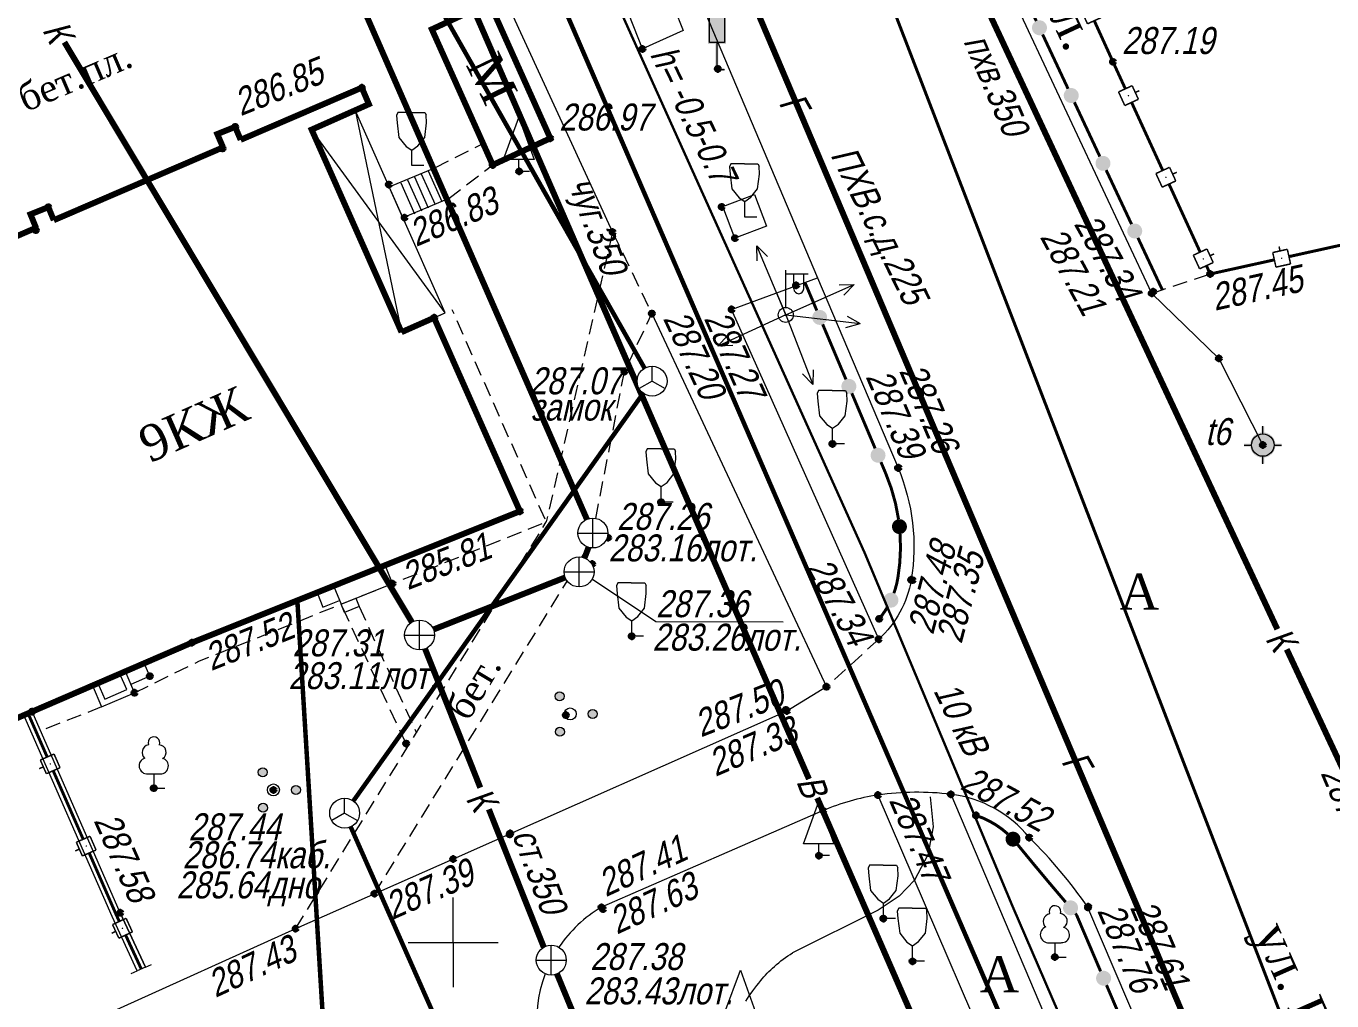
# Model space of a CAD drawing. Header units: metres. Extents: x 5191936 to 10384803, y 4968698 to 9938221.
# Drawn here: x 5192285.74 to 5192329.36, y 4969098.05 to 4969130.61 of the extents above; entities that cross this region are included whole.
import ezdxf

# ---------------------------------------------------------------- set-up
doc = ezdxf.new("R2010")
doc.units = ezdxf.units.M
doc.set_wipeout_variables(frame=1)
for name, pattern in [('COMMUN', [6, 5, -1]), ('DASHED', [0.75, 0.5, -0.25]), ('DASHEDX2', [1.5, 1, -0.5])]:
    doc.linetypes.add(name, pattern=pattern)
doc.layers.get('0').update_dxf_attribs({"lineweight": 18})
for name, color, linetype, lineweight in [('51361800', 7, 'Continuous', 18), ('51361960', 7, 'Continuous', 18), ('51472300', 7, 'Continuous', 18), ('71133100', 7, 'Continuous', 18), ('71133200', 7, 'Continuous', 18), ('71133800', 7, 'Continuous', 18), ('71211000', 7, 'Continuous', 18), ('82211000', 7, 'Continuous', 18), ('82212000', 7, 'Continuous', 18), ('Commun', 7, 'Continuous', 18), ('ELE_SKLAD', 7, 'Continuous', 18), ('GEO_POINTS', 7, 'Continuous', 18), ('Grid', 7, 'Continuous', 18), ('Otm', 7, 'Continuous', 18), ('R_Поверхность9_CNT-MIN', 7, 'Continuous', 18), ('Sit', 7, 'Continuous', 18), ('Text', 7, 'Continuous', 18), ('Text_com', 7, 'Continuous', 18), ('Us_znak', 7, 'Continuous', 18), ('Us_znak_fon', 7, 'Continuous', 18), ('Рамка и сетка', 7, 'Continuous', 18)]:
    doc.layers.add(name, color=color, linetype=linetype, lineweight=lineweight)
doc.styles.add('eskd', font='ESKD1.shx', dxfattribs={"width": 1.2, "oblique": 15})
doc.styles.get("Standard").update_dxf_attribs({"font": 'arial.ttf', "width": 0.8, "oblique": 13, "height": 0.9})
doc.styles.add('style1', font='times.ttf', dxfattribs={"height": 1})
doc.linetypes.add('KABELww_500', pattern='A,0.0001,-0.4,[131,ltypeshp.shx,S=0.4,R=90,X=0.4,Y=-0.4],0.2,[131,ltypeshp.shx,S=0.2,R=90,X=0.4,Y=-0.2],3.6,[131,ltypeshp.shx,S=0.2,R=-90,X=-0.4,Y=0.2],0.2,[131,ltypeshp.shx,S=0.4,R=-90,X=-0.4,Y=0.4],-0.8,4,-0.4', length=9.6001)
doc.linetypes.add('ПОДЗ_ЛИНИИ_СВЯЗИ', pattern='A,4.8,-0.2,[133,ltypeshp.shx,S=0.2,R=0,X=-0.2,Y=0],-0.2,4.8,-2', length=12)

# ---------------------------------------------------------------- blocks, each defined once
blk = doc.blocks.new('71133100')
for p, q in [((-0.39, 0.96), (0.43, 0.96)), ((0, 0.96), (0, 0)), ((0, 0), (0.75, 0))]:
    blk.add_line(p, q)
for centre, radius, start, end in [((-0.26, 2.38), 0.52, 101.09, 227.21), ((0.01, 3.04), 0.39, 339.52, 198.62), ((0.33, 2.4), 0.5, 301.87, 85.62), ((-0.439, 1.495), 0.538, 107.10582, 275.23057), ((0.46, 1.48), 0.52, 267.04, 76.7)]:
    blk.add_arc(centre, radius, start, end)
at = {"style": 'eskd', "oblique": 14.99998}
blk.add_attdef('Z', (1.702, -0.173), '', height=2, dxfattribs=at)
blk = doc.blocks.new('71133200')
for p, q in [((-0.924145, 3.560442), (-1.024145, 3.360442)), ((-0.024145, 3.560442), (-0.924145, 3.560442)), ((-0.024145, 3.560442), (0.875855, 3.560442)), ((0.875855, 3.560442), (0.958164, 3.395824)), ((-1.024145, 3.360442), (-0.977382, 2.864397)), ((-0.977382, 2.864397), (-0.861899, 1.88241)), ((0.861899, 1.88241), (0.975974, 2.864397)), ((0.975974, 2.864397), (0.958164, 3.395824)), ((-0.861899, 1.88241), (-0.374616, 1.28565)), ((0.401375, 1.321765), (0.861899, 1.88241)), ((-0.374616, 1.28565), (0, 1.039723)), ((0, 1.039723), (0.401375, 1.321765)), ((0, 0), (0, 1.039723)), ((0.8, 0), (0, 0))]:
    blk.add_line(p, q)
at = {"style": 'eskd', "oblique": 14.99997778}
blk.add_attdef('Z', (1.873004, -0.239356), '', height=2, dxfattribs=at)
blk = doc.blocks.new('71133800')
blk.add_lwpolyline([(0.71, 0), (0, 0), (0, 0.8), (-1.03, 0.8), (0, 3.61), (1.01, 0.8), (-0.03, 0.8)])
at = {"style": 'eskd', "oblique": 15}
blk.add_attdef('Z', (1.573, -0.805), '', height=2, dxfattribs=at)
blk = doc.blocks.new('51472300')
for p, q in [((0, 0.5), (0, 3)), ((0, 2.75), (1.5, 2.75)), ((0.538, 1.74), (0.538, 2.75)), ((1.2, 1.74), (1.2, 2.75))]:
    blk.add_line(p, q)
at = {"color": 7}
for radius in [0.5, 0.05]:
    blk.add_circle((0, 0), radius, dxfattribs=at)
blk.add_arc((0.869, 1.752), 0.331, 182.15673, 357.84327)
at = {"oblique": 15}
blk.add_attdef('Z', (1.021, -1.366), '', height=2, dxfattribs=at)
blk = doc.blocks.new('NAPR')
at = {"layer": 'Us_znak', "color": 0, "linetype": 'Continuous', "lineweight": -2}
for p in [(-0.191, 2.038), (0.189, 2.037)]:
    blk.add_line(p, (0, 2.5), dxfattribs=at)
blk.add_lwpolyline([(0, 0), (0, 2.5)], dxfattribs=at)
blk = doc.blocks.new('ZNAK')
at = {"layer": 'Us_znak_fon', "true_color": 0xffffff}
blk.add_hatch(color=7, dxfattribs=at).paths.add_polyline_path([(0.3, 1.8), (-0.3, 1.8), (-0.3, 0.85), (-0.05, 0.85), (-0.05, -0.05), (0.25, -0.05), (0.25, 0.05), (0.05, 0.05), (0.05, 0.85), (0.3, 0.85)])
at = {"layer": 'Us_znak', "color": 0, "linetype": 'Continuous', "lineweight": -2, "ltscale": 10}
blk.add_lwpolyline([(-0.25, 1.75), (0.25, 1.75), (0.25, 0.9), (-0.25, 0.9)], close=True, dxfattribs=at)
at = {"layer": 'Us_znak', "linetype": 'DASHEDX2', "ltscale": 10}
blk.add_lwpolyline([(0, 0.9), (0, 0), (0.25, 0)], dxfattribs=at)
blk = doc.blocks.new('71211000')
at = {"linetype": 'Continuous'}
h = blk.add_hatch(color=256, dxfattribs=at)
h.paths.add_polyline_path([(-0.39, -1.19, 1), (-0.99, -1.19, 1)])
h.paths.add_polyline_path([(-0.41, 1.18, 1), (-1.01, 1.18, 1)])
h.paths.add_polyline_path([(1.2, 0, 1), (1.8, 0, 1)])
for centre, radius in [((-0.71, 1.18), 0.3), ((0, 0), 0.4), ((1.5, 0), 0.3), ((-0.69, -1.19), 0.3)]:
    blk.add_circle(centre, radius)
blk = doc.blocks.new('*U53')
at = {"layer": '82212000', "linetype": 'Continuous', "ltscale": 0.5}
for points in [[(5192286.55, 4969105.942, 1), (5192286.53, 4969105.988, 1)], [(5192287.753, 4969103.194, 1), (5192287.733, 4969103.239, 1)], [(5192288.965, 4969100.45, 1), (5192288.944, 4969100.495, 1)]]:
    blk.add_hatch(color=256, dxfattribs=at).paths.add_polyline_path(points, flags=0)
at = {"layer": '82212000', "ltscale": 0.5, "const_width": 0.1}
blk.add_lwpolyline([(5192286.439, 4969106.194), (5192285.801, 4969107.652)], dxfattribs=at)
at = {"layer": '82212000', "linetype": 'Continuous', "ltscale": 0.5}
for points, const_width in [([(5192286.21, 4969106.094), (5192286.668, 4969106.294)], 0.05), ([(5192286.411, 4969105.636), (5192286.21, 4969106.094)], 0.05), ([(5192286.668, 4969106.294), (5192286.869, 4969105.836)], 0.05), ([(5192286.311, 4969105.865), (5192286.173, 4969105.804)], 0.05), ([(5192286.869, 4969105.836), (5192286.411, 4969105.636)], 0.05), ([(5192287.642, 4969103.446), (5192286.64, 4969105.736)], 0.1), ([(5192287.413, 4969103.345), (5192287.871, 4969103.546)], 0.05), ([(5192287.871, 4969103.546), (5192288.072, 4969103.088)], 0.05), ([(5192287.514, 4969103.116), (5192287.376, 4969103.056)], 0.05), ([(5192287.614, 4969102.887), (5192287.413, 4969103.345)], 0.05), ([(5192288.072, 4969103.088), (5192287.614, 4969102.887)], 0.05), ([(5192288.623, 4969100.595), (5192289.077, 4969100.804)], 0.05), ([(5192289.077, 4969100.804), (5192289.286, 4969100.35)], 0.05), ([(5192288.728, 4969100.368), (5192288.592, 4969100.305)], 0.05), ([(5192288.833, 4969100.141), (5192288.623, 4969100.595)], 0.05), ([(5192289.286, 4969100.35), (5192288.833, 4969100.141)], 0.05)]:
    blk.add_lwpolyline(points, dxfattribs=dict(at, const_width=const_width))
blk.add_lwpolyline([(5192288.85, 4969100.699, 0.1, 0.1, 0), (5192288.744, 4969100.928, 0.1, 0.1, 0), (5192287.843, 4969102.988, 0, 0, 0)], format="xyseb", dxfattribs=at)
at = {"layer": '82212000', "linetype": 'Continuous', "ltscale": 0.5, "flags": 128}
blk.add_lwpolyline([(5192289.583, 4969099.111, 0.1, 0.1, 0), (5192289.059, 4969100.245, 0, 0, 0)], format="xyseb", dxfattribs=at)
blk = doc.blocks.new('*U58')
at = {"layer": '82211000', "linetype": 'Continuous', "ltscale": 0.5}
for points in [[(5192318.876, 4969103.266, 1), (5192318.535, 4969103.632, 1)], [(5192320.791, 4969100.965, 1), (5192320.465, 4969101.344, 1)], [(5192321.829, 4969098.573, 1), (5192321.632, 4969099.033, 1)], [(5192322.81, 4969096.273, 1), (5192322.614, 4969096.733, 1)], [(5192323.791, 4969093.974, 1), (5192323.595, 4969094.434, 1)], [(5192324.772, 4969091.675, 1), (5192324.576, 4969092.135, 1)], [(5192325.753, 4969089.375, 1), (5192325.557, 4969089.835, 1)], [(5192326.735, 4969087.076, 1), (5192326.538, 4969087.536, 1)], [(5192327.717, 4969084.777, 1), (5192327.52, 4969085.236, 1)], [(5192328.702, 4969082.479, 1), (5192328.505, 4969082.939, 1)], [(5192329.687, 4969080.182, 1), (5192329.49, 4969080.641, 1)], [(5192330.673, 4969077.884, 1), (5192330.476, 4969078.343, 1)], [(5192331.658, 4969075.586, 1), (5192331.461, 4969076.046, 1)], [(5192332.644, 4969073.289, 1), (5192332.447, 4969073.748, 1)], [(5192333.63, 4969070.992, 1), (5192333.433, 4969071.451, 1)], [(5192334.616, 4969068.694, 1), (5192334.419, 4969069.154, 1)], [(5192335.602, 4969066.397, 1), (5192335.405, 4969066.857, 1)], [(5192336.589, 4969064.1, 1), (5192336.391, 4969064.559, 1)], [(5192337.575, 4969061.803, 1), (5192337.378, 4969062.262, 1)]]:
    blk.add_hatch(color=256, dxfattribs=at).paths.add_polyline_path(points, flags=0)
at = {"layer": '82211000', "ltscale": 0.5, "const_width": 0.1}
blk.add_lwpolyline([(5192318.528, 4969103.624, 0.104596), (5192317.469, 4969104.242, 0.104596)], format="xyb", dxfattribs=at)
at = {"layer": '82211000', "linetype": 'Continuous', "ltscale": 0.5}
for points in [[(5192320.465, 4969101.344, 0.1, 0.1, -0.006177), (5192318.898, 4969103.219, 0.1, 0.1, 0.004219), (5192318.868, 4969103.259, 0, 0, 0)], [(5192321.632, 4969099.033, 0.1, 0.1, 0), (5192320.824, 4969100.927, 0.1, 0.1, -0.000126), (5192320.791, 4969100.965, 0, 0, 0)], [(5192327.52, 4969085.236, 0.1, 0.1, 0), (5192327.476, 4969085.338, 0.1, 0.1, 0), (5192326.735, 4969087.076, 0, 0, 0)], [(5192332.447, 4969073.748, 0.1, 0.1, 0), (5192331.9, 4969075.021, 0.1, 0.1, 0), (5192331.658, 4969075.586, 0, 0, 0)]]:
    blk.add_lwpolyline(points, format="xyseb", dxfattribs=at)
at = {"layer": '82211000', "linetype": 'Continuous', "ltscale": 0.5, "const_width": 0.1}
for points in [[(5192322.614, 4969096.733), (5192321.829, 4969098.573)], [(5192323.595, 4969094.434), (5192322.81, 4969096.273)], [(5192324.576, 4969092.135), (5192323.791, 4969093.974)], [(5192325.557, 4969089.835), (5192324.772, 4969091.675)], [(5192326.538, 4969087.536), (5192325.753, 4969089.375)], [(5192328.505, 4969082.939), (5192327.717, 4969084.777)], [(5192329.49, 4969080.641), (5192328.702, 4969082.479)], [(5192330.476, 4969078.343), (5192329.687, 4969080.182)], [(5192331.461, 4969076.046), (5192330.673, 4969077.884)], [(5192333.433, 4969071.451), (5192332.644, 4969073.289)], [(5192334.419, 4969069.154), (5192333.63, 4969070.992)], [(5192335.405, 4969066.857), (5192334.616, 4969068.694)], [(5192336.391, 4969064.559), (5192335.602, 4969066.397)], [(5192337.378, 4969062.262), (5192336.589, 4969064.1)]]:
    blk.add_lwpolyline(points, dxfattribs=at)
at = {"layer": '82211000', "linetype": 'Continuous', "ltscale": 0.5, "flags": 128}
blk.add_lwpolyline([(5192337.969, 4969060.884, 0.1, 0.1, 0), (5192337.575, 4969061.803, 0, 0, 0)], format="xyseb", dxfattribs=at)
blk = doc.blocks.new('*U59')
at = {"layer": '82211000', "linetype": 'Continuous', "ltscale": 0.5}
for points in [[(5192312.151, 4969121.11, 1), (5192312.346, 4969120.65, 1)], [(5192313.125, 4969118.808, 1), (5192313.32, 4969118.347, 1)], [(5192314.099, 4969116.505, 1), (5192314.294, 4969116.045, 1)], [(5192314.885, 4969114.14, 1), (5192314.938, 4969113.643, 1)], [(5192314.735, 4969111.661, 1), (5192314.524, 4969111.208, 1)]]:
    blk.add_hatch(color=256, dxfattribs=at).paths.add_polyline_path(points, flags=0)
at = {"layer": '82211000', "linetype": 'Continuous', "ltscale": 0.5, "flags": 128}
blk.add_lwpolyline([(5192311.762, 4969122.031, 0.1, 0.1, 0), (5192312.151, 4969121.11, 0, 0, 0)], format="xyseb", dxfattribs=at)
at = {"layer": '82211000', "linetype": 'Continuous', "ltscale": 0.5, "const_width": 0.1}
for points in [[(5192312.346, 4969120.65), (5192313.125, 4969118.808)], [(5192313.32, 4969118.347), (5192314.099, 4969116.505)]]:
    blk.add_lwpolyline(points, dxfattribs=at)
at = {"layer": '82211000', "linetype": 'Continuous', "ltscale": 0.5}
for points in [[(5192314.294, 4969116.045, 0.1, 0.1, 0), (5192314.45, 4969115.675, 0.1, 0.1, -0.063691), (5192314.88, 4969114.14, 0, 0, 0)], [(5192314.933, 4969113.643, 0.1, 0.1, -0.058102), (5192314.86, 4969112.19, 0.1, 0.1, -0.047329), (5192314.725, 4969111.666, 0, 0, 0)]]:
    blk.add_lwpolyline(points, format="xyseb", dxfattribs=at)
at = {"layer": '82211000', "ltscale": 0.5, "const_width": 0.1}
blk.add_lwpolyline([(5192314.515, 4969111.213, -0.042907), (5192314.234, 4969110.81, -0.042907)], format="xyb", dxfattribs=at)
blk = doc.blocks.new('*U69')
at = {"layer": '82212000', "linetype": 'Continuous', "ltscale": 0.5}
for points in [[(5192318.496, 4969139.419, 1), (5192318.495, 4969139.369, 1)], [(5192318.819, 4969136.503, 1), (5192318.839, 4969136.457, 1)], [(5192320.062, 4969133.773, 1), (5192320.083, 4969133.727, 1)], [(5192321.306, 4969131.042, 1), (5192321.327, 4969130.997, 1)], [(5192322.552, 4969128.313, 1), (5192322.573, 4969128.268, 1)], [(5192342.303, 4969126.086, 1), (5192342.352, 4969126.097, 1)], [(5192323.801, 4969125.586, 1), (5192323.822, 4969125.541, 1)], [(5192339.373, 4969125.439, 1), (5192339.422, 4969125.45, 1)], [(5192336.444, 4969124.792, 1), (5192336.493, 4969124.803, 1)], [(5192333.514, 4969124.146, 1), (5192333.563, 4969124.157, 1)], [(5192330.585, 4969123.499, 1), (5192330.634, 4969123.51, 1)], [(5192325.051, 4969122.859, 1), (5192325.072, 4969122.813, 1)], [(5192327.655, 4969122.852, 1), (5192327.704, 4969122.863, 1)]]:
    blk.add_hatch(color=256, dxfattribs=at).paths.add_polyline_path(points, flags=0)
at = {"layer": '82212000', "linetype": 'Continuous', "ltscale": 0.5, "flags": 128}
blk.add_lwpolyline([(5192318.54, 4969140.893, 0.1, 0.1, 0), (5192318.503, 4969139.643, 0, 0, 0)], format="xyseb", dxfattribs=at)
at = {"layer": '82212000', "linetype": 'Continuous', "ltscale": 0.5}
for points, const_width in [([(5192318.238, 4969139.151), (5192318.253, 4969139.651)], 0.05), ([(5192318.253, 4969139.651), (5192318.753, 4969139.636)], 0.05), ([(5192318.753, 4969139.636), (5192318.738, 4969139.136)], 0.05), ([(5192318.746, 4969139.386), (5192318.896, 4969139.382)], 0.05), ([(5192318.738, 4969139.136), (5192318.238, 4969139.151)], 0.05), ([(5192318.498, 4969136.604), (5192318.953, 4969136.811)], 0.05), ([(5192318.705, 4969136.149), (5192318.498, 4969136.604)], 0.05), ([(5192318.953, 4969136.811), (5192319.16, 4969136.356)], 0.05), ([(5192319.056, 4969136.583), (5192319.193, 4969136.646)], 0.05), ([(5192319.16, 4969136.356), (5192318.705, 4969136.149)], 0.05), ([(5192318.933, 4969136.252), (5192319.969, 4969133.977)], 0.1), ([(5192319.741, 4969133.874), (5192320.196, 4969134.081)], 0.05), ([(5192320.196, 4969134.081), (5192320.404, 4969133.626)], 0.05), ([(5192319.949, 4969133.419), (5192319.741, 4969133.874)], 0.05), ([(5192320.404, 4969133.626), (5192319.949, 4969133.419)], 0.05), ([(5192320.176, 4969133.522), (5192321.213, 4969131.247)], 0.1), ([(5192320.3, 4969133.853), (5192320.437, 4969133.916)], 0.05), ([(5192320.985, 4969131.144), (5192321.44, 4969131.351)], 0.05), ([(5192321.44, 4969131.351), (5192321.647, 4969130.896)], 0.05), ([(5192321.192, 4969130.689), (5192320.985, 4969131.144)], 0.05), ([(5192321.544, 4969131.123), (5192321.68, 4969131.186)], 0.05), ([(5192321.647, 4969130.896), (5192321.192, 4969130.689)], 0.05), ([(5192322.231, 4969128.414), (5192322.686, 4969128.622)], 0.05), ([(5192322.439, 4969127.959), (5192322.231, 4969128.414)], 0.05), ([(5192322.686, 4969128.622), (5192322.894, 4969128.168)], 0.05), ([(5192322.79, 4969128.395), (5192322.926, 4969128.457)], 0.05), ([(5192322.894, 4969128.168), (5192322.439, 4969127.959)], 0.05), ([(5192322.667, 4969128.063), (5192323.708, 4969125.791)], 0.1), ([(5192342.029, 4969126.281), (5192342.517, 4969126.389)], 0.05), ([(5192342.137, 4969125.793), (5192342.029, 4969126.281)], 0.05), ([(5192342.273, 4969126.335), (5192342.241, 4969126.482)], 0.05), ([(5192342.517, 4969126.389), (5192342.625, 4969125.901)], 0.05), ([(5192323.48, 4969125.687), (5192323.935, 4969125.895)], 0.05), ([(5192323.689, 4969125.232), (5192323.48, 4969125.687)], 0.05), ([(5192323.935, 4969125.895), (5192324.143, 4969125.44)], 0.05), ([(5192324.039, 4969125.667), (5192324.176, 4969125.73)], 0.05), ([(5192339.1, 4969125.635), (5192339.588, 4969125.742)], 0.05), ([(5192339.344, 4969125.689), (5192339.311, 4969125.835)], 0.05), ([(5192339.588, 4969125.742), (5192339.696, 4969125.254)], 0.05), ([(5192339.642, 4969125.498), (5192342.083, 4969126.037)], 0.1), ([(5192342.625, 4969125.901), (5192342.137, 4969125.793)], 0.05), ([(5192324.143, 4969125.44), (5192323.689, 4969125.232)], 0.05), ([(5192323.916, 4969125.336), (5192324.957, 4969123.063)], 0.1), ([(5192336.712, 4969124.852), (5192339.154, 4969125.391)], 0.1), ([(5192339.207, 4969125.146), (5192339.1, 4969125.635)], 0.05), ([(5192339.696, 4969125.254), (5192339.207, 4969125.146)], 0.05), ([(5192336.17, 4969124.988), (5192336.658, 4969125.096)], 0.05), ([(5192336.278, 4969124.5), (5192336.17, 4969124.988)], 0.05), ([(5192336.414, 4969125.042), (5192336.382, 4969125.188)], 0.05), ([(5192336.658, 4969125.096), (5192336.766, 4969124.608)], 0.05), ([(5192333.241, 4969124.341), (5192333.729, 4969124.449)], 0.05), ([(5192333.485, 4969124.395), (5192333.453, 4969124.542)], 0.05), ([(5192333.729, 4969124.449), (5192333.837, 4969123.961)], 0.05), ([(5192333.783, 4969124.205), (5192336.224, 4969124.744)], 0.1), ([(5192336.766, 4969124.608), (5192336.278, 4969124.5)], 0.05), ([(5192330.853, 4969123.558), (5192333.295, 4969124.097)], 0.1), ([(5192333.349, 4969123.853), (5192333.241, 4969124.341)], 0.05), ([(5192333.837, 4969123.961), (5192333.349, 4969123.853)], 0.05), ([(5192330.311, 4969123.695), (5192330.799, 4969123.802)], 0.05), ([(5192330.419, 4969123.206), (5192330.311, 4969123.695)], 0.05), ([(5192330.555, 4969123.749), (5192330.523, 4969123.895)], 0.05), ([(5192330.799, 4969123.802), (5192330.907, 4969123.314)], 0.05), ([(5192324.73, 4969122.959), (5192325.185, 4969123.167)], 0.05), ([(5192325.185, 4969123.167), (5192325.393, 4969122.713)], 0.05), ([(5192327.382, 4969123.048), (5192327.87, 4969123.156)], 0.05), ([(5192327.49, 4969122.56), (5192327.382, 4969123.048)], 0.05), ([(5192327.626, 4969123.102), (5192327.594, 4969123.248)], 0.05), ([(5192327.87, 4969123.156), (5192327.978, 4969122.668)], 0.05), ([(5192327.924, 4969122.912), (5192330.365, 4969123.451)], 0.1), ([(5192330.907, 4969123.314), (5192330.419, 4969123.206)], 0.05), ([(5192324.938, 4969122.505), (5192324.73, 4969122.959)], 0.05), ([(5192325.393, 4969122.713), (5192324.938, 4969122.505)], 0.05), ([(5192325.289, 4969122.94), (5192325.425, 4969123.003)], 0.05), ([(5192327.978, 4969122.668), (5192327.49, 4969122.56)], 0.05)]:
    blk.add_lwpolyline(points, dxfattribs=dict(at, const_width=const_width))
for points in [[(5192318.488, 4969139.144, 0.1, 0.1, 0), (5192318.435, 4969137.344, 0.1, 0.1, 0), (5192318.725, 4969136.707, 0, 0, 0)], [(5192321.42, 4969130.792, 0.1, 0.1, 0), (5192322.045, 4969129.42, 0.1, 0.1, 0), (5192322.458, 4969128.518, 0, 0, 0)], [(5192325.166, 4969122.609, 0.1, 0.1, 0), (5192325.293, 4969122.331, 0.1, 0.1, 0), (5192327.436, 4969122.804, 0, 0, 0)]]:
    blk.add_lwpolyline(points, format="xyseb", dxfattribs=at)
at = {"layer": '82212000', "ltscale": 0.5, "const_width": 0.1}
blk.add_lwpolyline([(5192342.571, 4969126.145), (5192342.744, 4969126.183)], dxfattribs=at)
blk = doc.blocks.new('*U72')
at = {"layer": '82211000', "linetype": 'Continuous', "ltscale": 0.5}
for points in [[(5192316.301, 4969137.575, 1), (5192316.513, 4969137.122, 1)], [(5192317.362, 4969135.311, 1), (5192317.574, 4969134.858, 1)], [(5192318.423, 4969133.047, 1), (5192318.635, 4969132.595, 1)], [(5192319.483, 4969130.784, 1), (5192319.696, 4969130.331, 1)], [(5192320.544, 4969128.52, 1), (5192320.757, 4969128.067, 1)], [(5192321.605, 4969126.256, 1), (5192321.817, 4969125.803, 1)], [(5192322.666, 4969123.992, 1), (5192322.878, 4969123.54, 1)]]:
    blk.add_hatch(color=256, dxfattribs=at).paths.add_polyline_path(points, flags=0)
at = {"layer": '82211000', "linetype": 'Continuous', "ltscale": 0.5, "flags": 128}
blk.add_lwpolyline([(5192315.876, 4969138.48, 0.1, 0.1, 0), (5192316.301, 4969137.575, 0, 0, 0)], format="xyseb", dxfattribs=at)
at = {"layer": '82211000', "linetype": 'Continuous', "ltscale": 0.5, "const_width": 0.1}
for points in [[(5192316.513, 4969137.122), (5192317.362, 4969135.311)], [(5192317.574, 4969134.858), (5192318.423, 4969133.047)], [(5192318.635, 4969132.595), (5192319.483, 4969130.784)], [(5192319.696, 4969130.331), (5192320.544, 4969128.52)], [(5192320.757, 4969128.067), (5192321.605, 4969126.256)], [(5192321.817, 4969125.803), (5192322.666, 4969123.992)]]:
    blk.add_lwpolyline(points, dxfattribs=at)
at = {"layer": '82211000', "ltscale": 0.5, "const_width": 0.1}
blk.add_lwpolyline([(5192322.878, 4969123.54), (5192323.693, 4969121.801)], dxfattribs=at)
blk = doc.blocks.new('51361800a')
at = {"style": 'eskd', "oblique": 15}
for tag, p in [('Z', (1.722, 1.4)), ('Z1', (1.722, -1)), ('Z2', (1.722, -3.4))]:
    blk.add_attdef(tag, p, '', height=2, dxfattribs=at)
at = {"color": 7}
blk.add_wipeout([(-0.098, 1), (-0.292, 0.962), (-0.474, 0.886), (-0.637, 0.777), (-0.777, 0.637), (-0.886, 0.474), (-0.962, 0.292), (-1, 0.098), (-1, -0.098), (-0.962, -0.292), (-0.886, -0.474), (-0.777, -0.637), (-0.637, -0.777), (-0.474, -0.886), (-0.292, -0.962), (-0.098, -1), (0.098, -1), (0.292, -0.962), (0.474, -0.886), (0.637, -0.777), (0.777, -0.637), (0.886, -0.474), (0.962, -0.292), (1, -0.098), (1, 0.098), (0.962, 0.292), (0.886, 0.474), (0.777, 0.637), (0.637, 0.777), (0.474, 0.886), (0.292, 0.962), (0.098, 1)], dxfattribs=at)
for p, q in [((0, -1), (0, 1)), ((-1, 0), (1, 0))]:
    blk.add_line(p, q)
blk.add_circle((0, 0), 1)
blk = doc.blocks.new('51361960a')
at = {"style": 'eskd', "oblique": 15}
for tag, p in [('Z', (1.722, 1.4)), ('Z1', (1.722, -1)), ('Z2', (1.722, -3.4))]:
    blk.add_attdef(tag, p, '', height=2, dxfattribs=at)
at = {"color": 7}
blk.add_wipeout([(-0.098, 1), (-0.292, 0.962), (-0.474, 0.886), (-0.637, 0.777), (-0.777, 0.637), (-0.886, 0.474), (-0.962, 0.292), (-1, 0.098), (-1, -0.098), (-0.962, -0.292), (-0.886, -0.474), (-0.777, -0.637), (-0.637, -0.777), (-0.474, -0.886), (-0.292, -0.962), (-0.098, -1), (0.098, -1), (0.292, -0.962), (0.474, -0.886), (0.637, -0.777), (0.777, -0.637), (0.886, -0.474), (0.962, -0.292), (1, -0.098), (1, 0.098), (0.962, 0.292), (0.886, 0.474), (0.777, 0.637), (0.637, 0.777), (0.474, 0.886), (0.292, 0.962), (0.098, 1)], dxfattribs=at)
blk.add_wipeout([(-0.098, 1), (-0.292, 0.962), (-0.474, 0.886), (-0.637, 0.777), (-0.777, 0.637), (-0.886, 0.474), (-0.962, 0.292), (-1, 0.098), (-1, -0.098), (-0.962, -0.292), (-0.886, -0.474), (-0.777, -0.637), (-0.637, -0.777), (-0.474, -0.886), (-0.292, -0.962), (-0.098, -1), (0.098, -1), (0.292, -0.962), (0.474, -0.886), (0.637, -0.777), (0.777, -0.637), (0.886, -0.474), (0.962, -0.292), (1, -0.098), (1, 0.098), (0.962, 0.292), (0.886, 0.474), (0.777, 0.637), (0.637, 0.777), (0.474, 0.886), (0.292, 0.962), (0.098, 1)], dxfattribs=at)
for q in [(0, 1), (-0.867, -0.498), (0.867, -0.498)]:
    blk.add_line((0, 0), q)
blk.add_circle((0, 0), 1)
blk = doc.blocks.new('POINT')
at = {"layer": 'Us_znak', "linetype": 'Continuous', "lineweight": -2}
h = blk.add_hatch(color=0, dxfattribs=at)
edge = h.paths.add_edge_path()
edge.add_arc((0, 0), 0.05, 0, 360)
at = {"layer": 'Us_znak_fon', "linetype": 'Continuous', "true_color": 0xffffff}
blk.add_hatch(color=7, dxfattribs=at).paths.add_polyline_path([(-0.422, 0.05, -0.346708), (-0.05, 0.422), (-0.05, 0.625), (0.05, 0.625), (0.05, 0.422, -0.346708), (0.422, 0.05), (0.625, 0.05), (0.625, -0.05), (0.422, -0.05, -0.346708), (0.05, -0.422), (0.05, -0.625), (-0.05, -0.625), (-0.05, -0.422, -0.346708), (-0.422, -0.05), (-0.625, -0.05), (-0.625, 0.05)])
at = {"layer": 'Us_znak', "color": 0, "linetype": 'Continuous', "lineweight": -2}
for p, q in [((0, 0.375), (0, 0.625)), ((-0.625, 0), (-0.375, 0)), ((0.375, 0), (0.625, 0)), ((0, -0.625), (0, -0.375))]:
    blk.add_line(p, q, dxfattribs=at)
for radius in [0.375, 0.05]:
    blk.add_circle((0, 0), radius, dxfattribs=at)
blk = doc.blocks.new('GRID')
at = {"layer": 'Grid', "color": 104}
blk.add_line((-1.5, 0), (1.5, 0), dxfattribs=at)
for points in [[(0, 0), (0, 1.5)], [(0, 0), (0, -1.5)]]:
    blk.add_lwpolyline(points, dxfattribs=at)

msp = doc.modelspace()

# ---------------------------------------------------------------- linework, layer by layer
at = {"color": 192, "linetype": 'ПОДЗ_ЛИНИИ_СВЯЗИ', "lineweight": 60, "ltscale": 0.4, "const_width": 0.15, "flags": 128}
for points, elevation in [([(5192329.562, 4969071.503), (5192292.664, 4969156.736)], 290.074), ([(5192287.721, 4969152.074), (5192306.396, 4969119.184)], 285.237), ([(5192296.667, 4969104.725), (5192306.352, 4969118.347)], 287.444), ([(5192294.798, 4969111.406), (5192296.702, 4969080.27)], 287.444), ([(5192339.352, 4969007.237), (5192296.579, 4969103.86)], 290.481)]:
    msp.add_lwpolyline(points, dxfattribs=dict(at, elevation=elevation))
at = {"layer": 'Commun', "color": 1, "linetype": 'KABELww_500', "lineweight": 30, "flags": 128}
for points in [[(5192313.741, 4969113.03), (5192273.206, 4969202.968)], [(5192313.741, 4969113.03), (5192318.688, 4969101.205), (5192326.535, 4969083.027), (5192337.274, 4969058.319), (5192355.261, 4969016.032), (5192359.208, 4969007.01), (5192365.761, 4968992.071), (5192384.47, 4968949.726), (5192398.816, 4968916.917), (5192412.72, 4968884.388), (5192424.626, 4968856.733), (5192424.626, 4968856.733)]]:
    msp.add_lwpolyline(points, dxfattribs=at)
at = {"layer": 'Commun', "color": 4, "linetype": 'COMMUN', "ltscale": 0.7, "const_width": 0.2, "elevation": 287.906, "flags": 128}
msp.add_lwpolyline([(5192293.291, 4969170.842), (5192329.917, 4969084.562)], dxfattribs=at)
at = {"layer": 'Commun', "color": 32, "linetype": 'COMMUN', "ltscale": 0.7, "const_width": 0.2, "flags": 128}
for points, elevation in [([(5192304.47, 4969114.135), (5192287.075, 4969153.889)], 285.237), ([(5192327.536, 4969110.462), (5192317.165, 4969132.636)], 288.999), ([(5192287.015, 4969130.075), (5192298.622, 4969110.7)], 286.577), ([(5192304.524, 4969113.196), (5192304.389, 4969112.842)], 285.237), ([(5192303.743, 4969112.192), (5192299.344, 4969110.454)], 285.237), ([(5192299.064, 4969109.806), (5192300.909, 4969105.169)], 285.237), ([(5192332.882, 4969099.033), (5192327.85, 4969109.792)], 288.999), ([(5192301.194, 4969104.449), (5192303.028, 4969099.842)], 285.237), ([(5192303.471, 4969098.947), (5192314.116, 4969073.176)], 287.376)]:
    msp.add_lwpolyline(points, dxfattribs=dict(at, elevation=elevation))
at = {"layer": 'Commun', "color": 106, "linetype": 'COMMUN', "ltscale": 0.7, "const_width": 0.2, "elevation": 285.381, "flags": 128}
for points in [[(5192300.243, 4969132.189), (5192311.889, 4969105.457)], [(5192312.164, 4969104.826), (5192323.853, 4969077.999)]]:
    msp.add_lwpolyline(points, dxfattribs=at)
at = {"layer": 'GEO_POINTS', "lineweight": 60}
for centre in [(5192306.325, 4969129.85, 286.961), (5192308.845, 4969129.182, 286.805), (5192322.045, 4969129.42, 287.191), (5192296.95, 4969128.556, 299.683), (5192292.719, 4969127.245, 286.851), (5192292.297, 4969126.524, 286.907), (5192303.248, 4969126.865, 286.965), (5192301.323, 4969125.975, 286.785), (5192302.208, 4969125.759, 286.802), (5192297.856, 4969125.318, 286.324), (5192286.478, 4969124.563, 286.882), (5192308.973, 4969124.572, 287.133), (5192298.38, 4969124.214, 286.831), (5192286.06, 4969123.798, 286.897), (5192305.329, 4969123.73, 287.122), (5192309.417, 4969123.529, 287.183), (5192325.293, 4969122.331, 287.45), (5192311.459, 4969121.951, 287.232), (5192323.392, 4969121.739, 287.343), (5192323.339, 4969121.684, 287.207), (5192299.364, 4969120.869, 308.062), (5192306.639, 4969121.008, 287.195), (5192309.306, 4969121.147, 287.268), (5192325.581, 4969119.512, 287.418), (5192305.725, 4969119.07, 287.064), (5192306.641, 4969118.745, 287.069), (5192312.672, 4969116.655, 287.508), (5192327.05, 4969116.617, 287.436), (5192314.864, 4969115.85, 287.392), (5192314.885, 4969115.859, 287.258), (5192302.233, 4969114.404, 308.65), (5192306.948, 4969114.709, 287.283), (5192305.179, 4969113.521, 287.256), (5192304.644, 4969112.64, 287.355), (5192315.304, 4969112.115, 287.475), (5192297.974, 4969111.987, 285.811), (5192315.349, 4969112.103, 287.35), (5192314.234, 4969110.81, 287.366), (5192291.274, 4969110.014, 287.519), (5192298.88, 4969110.27, 287.307), (5192305.966, 4969110.228, 286.27), (5192314.219, 4969110.128, 287.344), (5192289.869, 4969108.894, 287.526), (5192289.359, 4969108.34, 288.099), (5192312.471, 4969108.541, 287.359), (5192311.119, 4969107.771, 287.497), (5192285.938, 4969107.712, 287.854), (5192303.766, 4969107.595, 287.395), (5192311.152, 4969107.729, 287.331), (5192298.431, 4969106.642, 287.379), (5192289.999, 4969105.152, 287.522), (5192293.997, 4969105.093, 287.47), (5192314.194, 4969104.922, 287.471), (5192316.629, 4969104.948, 287.521), (5192296.37, 4969104.324, 287.444), (5192312.366, 4969104.403, 287.392), (5192317.469, 4969104.242, 287.528), (5192301.89, 4969103.606, 287.382), (5192301.905, 4969103.641, 287.55), (5192319.247, 4969103.503, 287.574), (5192300.005, 4969102.785, 287.388), (5192312.223, 4969102.898, 287.517), (5192297.369, 4969101.626, 287.391), (5192288.881, 4969100.989, 287.575), (5192304.957, 4969101.172, 287.405), (5192305.008, 4969101.112, 287.631), (5192314.375, 4969100.796, 287.607), (5192321.21, 4969101.169, 287.756), (5192321.216, 4969101.194, 287.611), (5192294.739, 4969100.458, 287.429), (5192320.103, 4969099.511, 287.726), (5192303.281, 4969099.409, 287.376), (5192315.35, 4969099.368, 287.722)]:
    msp.add_circle(centre, 0.06, dxfattribs=at)
at = {"layer": 'R_Поверхность9_CNT-MIN', "color": 32, "elevation": 287.5, "flags": 128}
msp.add_lwpolyline([(5192315.941, 4969104.86), (5192316.037, 4969103.856), (5192315.863, 4969102.928), (5192315.418, 4969102.074), (5192314.904, 4969101.548), (5192314.201, 4969101.075), (5192311.344, 4969099.653)], dxfattribs=at)
at = {"layer": 'R_Поверхность9_CNT-MIN', "color": 32}
msp.add_lwpolyline([(5192309.777, 4969098.041, -0.022894), (5192310.276, 4969098.722, -0.044133), (5192310.732, 4969099.197, -0.038092), (5192311.344, 4969099.653)], format="xyb", dxfattribs=at)
at = {"layer": 'Sit', "extrusion": (0.151051, -0.351926, 0.92376)}
for p, q in [((5192297.865, 4969125.238, 287.811), (5192299.395, 4969125.883, 287.807)), ((5192299.166, 4969125.781, 287.807), (5192299.626, 4969124.751, 287.339)), ((5192299.395, 4969125.883, 287.807), (5192299.854, 4969124.853, 287.339)), ((5192298.253, 4969125.374, 287.807), (5192298.713, 4969124.343, 287.339)), ((5192298.481, 4969125.476, 287.807), (5192298.941, 4969124.445, 287.339)), ((5192298.71, 4969125.577, 287.807), (5192299.17, 4969124.547, 287.339)), ((5192298.938, 4969125.679, 287.807), (5192299.398, 4969124.649, 287.339)), ((5192298.325, 4969124.207, 287.343), (5192297.865, 4969125.238, 287.811)), ((5192299.854, 4969124.853, 287.339), (5192298.325, 4969124.207, 287.343))]:
    msp.add_line(p, q, dxfattribs=at)
at = {"layer": 'Sit', "flags": 128}
for points, format, elevation in [([(5192323.339, 4969121.684), (5192315.631, 4969138.131), (5192309.907, 4969150.445), (5192303.842, 4969163.687), (5192297.324, 4969178.289), (5192288.163, 4969198.598), (5192286.97, 4969201.309, -0.178713), (5192286.611, 4969207.193, -0.0486), (5192287.784, 4969210.047, -0.50364)], "xyb", 287.207), ([(5192298.278, 4969120.387, 0.2, 0.2, 0), (5192295.274, 4969127.155, 0.2, 0.2, 0), (5192297.187, 4969128.005, 0.2, 0.2, 0), (5192296.95, 4969128.556, 0, 0, 0)], "xyseb", 287.343), ([(5192312.176, 4969122.207), (5192314.864, 4969115.85, -0.142476), (5192315.304, 4969112.115, -0.168539), (5192314.219, 4969110.128)], "xyb", 285.237), ([(5192338.577, 4969060.674), (5192332.314, 4969075.199), (5192327.89, 4969085.515), (5192321.21, 4969101.169, 0.047662), (5192319.247, 4969103.503, 0.193913), (5192316.629, 4969104.948, 0.065939), (5192314.194, 4969104.922, 0.067327), (5192312.366, 4969104.403), (5192304.957, 4969101.172)], "xyb", 287.405), ([(5192304.957, 4969101.172, 0.113517), (5192303.536, 4969099.84, 0.113517)], "xyb", 287.405), ([(5192303.077, 4969098.951, 0.259788), (5192303.698, 4969094.766)], "xyb", 287.405)]:
    msp.add_lwpolyline(points, format=format, dxfattribs=dict(at, elevation=elevation))
for points, elevation in [([(5192305.842, 4969137.184), (5192312.176, 4969122.207)], 285.237), ([(5192299.509, 4969136.36), (5192305.329, 4969123.73)], 286.395), ([(5192296.73, 4969127.802), (5192298.278, 4969120.387)], 287.343), ([(5192299.734, 4969121.033), (5192295.274, 4969127.155)], 287.343), ([(5192309.417, 4969123.529), (5192309.014, 4969124.585), (5192310.07, 4969124.988), (5192310.473, 4969123.932), (5192309.417, 4969123.529)], 287.183), ([(5192314.219, 4969110.128), (5192309.306, 4969121.147), (5192312.176, 4969122.207)], 287.366), ([(5192310.807, 4969121.701), (5192311.114, 4969120.963)], 287.366), ([(5192323.339, 4969121.684), (5192325.581, 4969119.512), (5192327.05, 4969116.617)], 287.207), ([(5192299.364, 4969120.869), (5192299.734, 4969121.033)], 287.854), ([(5192306.639, 4969121.008), (5192312.471, 4969108.541)], 287.195), ([(5192297.974, 4969111.987), (5192297.728, 4969112.6), (5192296.019, 4969111.891), (5192296.257, 4969111.299), (5192297.974, 4969111.987)], 285.811), ([(5192296.019, 4969111.891), (5192295.465, 4969111.662), (5192295.651, 4969111.197), (5192296.208, 4969111.421)], 285.811), ([(5192304.652, 4969112.139), (5192306.77, 4969110.719), (5192311.025, 4969110.706)], 285.237), ([(5192289.869, 4969108.894), (5192289.682, 4969109.327)], 287.526), ([(5192287.949, 4969108.58), (5192287.949, 4969108.58), (5192288.258, 4969107.865), (5192289.359, 4969108.34), (5192289.051, 4969109.055), (5192289.051, 4969109.055)], 288.099), ([(5192288.133, 4969108.659), (5192288.362, 4969108.128), (5192289.096, 4969108.445), (5192288.867, 4969108.976)], 288.099), ([(5192289.869, 4969108.894), (5192289.238, 4969108.621)], 287.526), ([(5192312.471, 4969108.541), (5192311.152, 4969107.729), (5192300.005, 4969102.785), (5192294.739, 4969100.458), (5192288.531, 4969097.649)], 285.237), ([(5192289.447, 4969099.048), (5192288.608, 4969100.866), (5192285.664, 4969107.592)], 287.575), ([(5192289.72, 4969099.173), (5192288.881, 4969100.989), (5192285.938, 4969107.712)], 287.575), ([(5192314.194, 4969104.922), (5192319.275, 4969093.096), (5192322.111, 4969086.51)], 287.405), ([(5192316.629, 4969104.948), (5192321.542, 4969093.376), (5192326.939, 4969080.664), (5192331.893, 4969069.051), (5192336.001, 4969059.563), (5192336.001, 4969059.563)], 287.405), ([(5192288.881, 4969100.989), (5192289.72, 4969099.173)], 287.575), ([(5192289.72, 4969099.173), (5192289.447, 4969099.048)], 287.575), ([(5192289.72, 4969099.173), (5192289.926, 4969099.264)], 287.575), ([(5192289.241, 4969098.957), (5192289.447, 4969099.048)], 287.575)]:
    msp.add_lwpolyline(points, dxfattribs=dict(at, elevation=elevation))
for points, elevation in [([(5192306.325, 4969129.85), (5192305.724, 4969131.378), (5192307.09, 4969131.997), (5192307.691, 4969130.469)], 286.961), ([(5192295.274, 4969127.155), (5192298.278, 4969120.387), (5192299.734, 4969121.033), (5192296.73, 4969127.802)], 287.343), ([(5192296.257, 4969111.299), (5192296.751, 4969111.498), (5192296.863, 4969111.218), (5192296.368, 4969111.02)], 285.811)]:
    msp.add_lwpolyline(points, close=True, dxfattribs=dict(at, elevation=elevation))
at = {"layer": 'Sit', "const_width": 0.2, "elevation": 286.826, "flags": 128}
msp.add_lwpolyline([(5192301.215, 4969131.396), (5192303.248, 4969126.865), (5192301.323, 4969125.975), (5192299.29, 4969130.506)], close=True, dxfattribs=at)
at = {"layer": 'Sit', "const_width": 0.2, "flags": 128}
for points, elevation in [([(5192292.903, 4969126.814), (5192296.95, 4969128.556)], 287.343), ([(5192292.314, 4969126.561), (5192292.314, 4969126.561), (5192292.123, 4969127.007), (5192292.719, 4969127.245), (5192292.903, 4969126.814), (5192292.903, 4969126.814)], 286.851), ([(5192286.659, 4969124.128), (5192292.314, 4969126.561)], 287.343), ([(5192286.067, 4969123.873), (5192286.067, 4969123.873), (5192285.881, 4969124.326), (5192286.478, 4969124.563), (5192286.659, 4969124.128), (5192286.659, 4969124.128)], 286.882), ([(5192280.368, 4969121.424), (5192281.053, 4969121.716), (5192286.067, 4969123.873)], 287.343), ([(5192298.278, 4969120.387), (5192299.364, 4969120.869), (5192302.233, 4969114.404), (5192291.274, 4969110.014), (5192285.288, 4969107.431)], 287.854)]:
    msp.add_lwpolyline(points, dxfattribs=dict(at, elevation=elevation))
at = {"layer": 'Sit', "linetype": 'DASHED', "flags": 128}
for points, elevation in [([(5192299.395, 4969125.883), (5192301.002, 4969126.691)], 287.807), ([(5192299.854, 4969124.853), (5192301.323, 4969125.975)], 287.339), ([(5192305.329, 4969123.73), (5192303.114, 4969114.046)], 287.122), ([(5192305.329, 4969123.73), (5192306.639, 4969121.008)], 286.395), ([(5192323.339, 4969121.684), (5192325.293, 4969122.331)], 287.207), ([(5192289.359, 4969108.34), (5192291.528, 4969109.405), (5192303.114, 4969114.046), (5192299.967, 4969121.137)], 287.854), ([(5192304.766, 4969114.167), (5192305.725, 4969119.07), (5192306.639, 4969121.008)], 285.237), ([(5192294.739, 4969100.458), (5192303.114, 4969114.046)], 285.237), ([(5192304.303, 4969112.867), (5192304.509, 4969113.202)], 285.237), ([(5192297.372, 4969101.622), (5192303.811, 4969112.07)], 285.237), ([(5192298.431, 4969106.642), (5192296.257, 4969111.299)], 287.379), ([(5192296.863, 4969111.218), (5192298.774, 4969107.005)], 285.811), ([(5192314.219, 4969110.128), (5192312.471, 4969108.541)], 285.237), ([(5192288.258, 4969107.865), (5192286.22, 4969107.069)], 288.099)]:
    msp.add_lwpolyline(points, dxfattribs=dict(at, elevation=elevation))

# ---------------------------------------------------------------- block references
at = {"layer": '51472300', "color": 7, "xscale": 0.5, "yscale": 0.5, "zscale": 0.5}
msp.add_blockref('51472300', (5192311.114, 4969120.963, 287.366), dxfattribs=at)
at = {"layer": '71133100', "color": 7, "xscale": 0.5, "yscale": 0.5, "zscale": 0.5}
for p in [(5192289.999, 4969105.152, 287.522), (5192320.103, 4969099.511, 287.726)]:
    msp.add_blockref('71133100', p, dxfattribs=at)
at = {"layer": '71133200', "color": 7, "xscale": 0.5, "yscale": 0.5, "zscale": 0.5}
for p in [(5192298.62, 4969125.951), (5192309.743, 4969124.232), (5192312.672, 4969116.655, 287.508), (5192306.948, 4969114.709, 287.283), (5192305.966, 4969110.228, 286.27), (5192314.375, 4969100.796, 287.607), (5192315.35, 4969099.368, 287.722)]:
    msp.add_blockref('71133200', p, dxfattribs=at)
at = {"layer": '71133800', "color": 7, "xscale": 0.5, "yscale": 0.5, "zscale": 0.5}
for p in [(5192302.201, 4969125.759, 286.802), (5192312.216, 4969102.898, 287.517), (5192309.596, 4969097.265, 287.528)]:
    msp.add_blockref('71133800', p, dxfattribs=at)
at = {"layer": '71211000', "color": 7, "xscale": 0.5, "yscale": 0.5, "zscale": 0.5}
for p in [(5192303.912, 4969107.632, 287.395), (5192293.997, 4969105.093, 287.47)]:
    msp.add_blockref('71211000', p, dxfattribs=at)
at = {"layer": '82211000', "color": 7}
for name in ['*U72', '*U59', '*U58']:
    msp.add_blockref(name, (0, 0), dxfattribs=at)
at = {"layer": '82212000', "color": 7}
for name in ['*U69', '*U53']:
    msp.add_blockref(name, (0, 0), dxfattribs=at)
at = {"layer": 'Grid', "color": 7, "linetype": 'Continuous'}
msp.add_blockref('GRID', (5192300, 4969100), dxfattribs=at)
at = {"layer": 'Sit', "color": 7, "linetype": 'Continuous'}
for name, p in [('ZNAK', (5192308.813, 4969129.167, 1.42)), ('POINT', (5192327.05, 4969116.617, 287.207))]:
    msp.add_blockref(name, p, dxfattribs=at)
for rotation in [22.63254919406308, 294.0603694856759]:
    msp.add_blockref('NAPR', (5192311.114, 4969120.963, 287.366), dxfattribs=dict(at, rotation=rotation))
at = {"layer": 'Sit', "color": 7, "linetype": 'Continuous', "xscale": -1}
for rotation in [114.5908864449978, 201.3055858978623, 263.4347005427211]:
    msp.add_blockref('NAPR', (5192311.114, 4969120.963, 287.366), dxfattribs=dict(at, rotation=rotation))

# ---------------------------------------------------------------- texts
at = {"layer": 'ELE_SKLAD', "oblique": 13, "width": 0.8}
msp.add_text('t6', height=0.9, dxfattribs=at).set_placement((5192325.125, 4969116.617, 287.207))
at = {"layer": 'Otm', "oblique": 13, "width": 0.8}
for s, p in [('287.19', (5192322.345, 4969129.68, 287.191)), ('286.97', (5192303.548, 4969127.125, 286.965)), ('287.36', (5192306.785, 4969110.865, 287.355)), ('283.26лот.', (5192306.662, 4969109.747, 287.355))]:
    msp.add_text(s, height=0.9, dxfattribs=at).set_placement(p)
for s, rotation, p in [('286.85', 21.822, (5192292.901, 4969127.598, 286.851)), ('286.83', 22.9088, (5192298.759, 4969123.23, 287.343)), ('287.34', 299.2831, (5192320.723, 4969124.006, 287.343)), ('287.21', 298.4669, (5192319.591, 4969123.573, 287.207)), ('287.45', 12.4483, (5192325.444, 4969121.099, 287.45)), ('287.20', 295.071, (5192307.002, 4969120.846, 287.195)), ('287.27', 294.0301, (5192308.369, 4969120.849, 287.268)), ('287.26', 292.9448, (5192314.891, 4969119.098)), ('287.39', 292.9448, (5192313.772, 4969118.906, 0.134)), ('285.81', 21.096, (5192298.483, 4969111.763, 285.811)), ('287.48', 75.1458, (5192316.033, 4969110.251, 287.475)), ('287.35', 75.1458, (5192316.983, 4969109.949, 287.35)), ('287.34', 298.4377, (5192311.786, 4969112.532, 287.344)), ('287.52', 21.8318, (5192291.915, 4969109.061, 287.519)), ('287.50', 21.3546, (5192308.276, 4969106.844, 287.497)), ('287.33', 23.1144, (5192308.762, 4969105.528, 287.331)), ('287.52', 331.293, (5192316.905, 4969105.142, 287.521)), ('287.59', 293.0206, (5192328.972, 4969105.658, 287.59)), ('287.47', 293.2479, (5192314.552, 4969104.749, 287.471)), ('287.58', 293.7625, (5192287.982, 4969104.073, 287.575)), ('287.41', 24.8035, (5192305.1, 4969101.507, 287.405)), ('287.39', 23.789, (5192297.972, 4969100.746, 287.444)), ('287.63', 24.8035, (5192305.469, 4969100.255, 287.631)), ('287.76', 293.0341, (5192321.507, 4969101.064, 287.756)), ('287.61', 293.0341, (5192322.601, 4969101.172, 287.611)), ('287.43', 24.8991, (5192292.059, 4969098.141, 287.429))]:
    msp.add_text(s, height=0.9, rotation=rotation, dxfattribs=at).set_placement(p)
at = {"layer": 'Text', "style": 'style1'}
for s, height, rotation, p in [('пл.', 1.2, 295.0776, (5192319.507, 4969131.799, 285.022)), ('бет.пл.', 0.9, 23.1462, (5192285.712, 4969127.727)), ('бет.', 0.9, 58.9333, (5192300.5, 4969107.353, -287.343)), ('ул. Беспалова', 1.2, 293.918, (5192326.746, 4969100.34, -285.22))]:
    msp.add_text(s, height=height, rotation=rotation, dxfattribs=at).set_placement(p)
at = {"layer": 'Text', "color": 7, "style": 'style1'}
for s, rotation, p in [('М', 295.739, (5192300.41, 4969129.329)), ('9КЖ', 23.7921, (5192289.859, 4969116.006, -285.654))]:
    msp.add_text(s, height=1.2, rotation=rotation, dxfattribs=at).set_placement(p)
at = {"layer": 'Text', "style": 'style1'}
for p in [(5192322.277, 4969111.12), (5192317.597, 4969098.336)]:
    msp.add_text('А', height=1.2, dxfattribs=at).set_placement(p)
at = {"layer": 'Text_com', "oblique": 13, "width": 0.8}
for s, rotation, p in [('К', 297.716, (5192286.262, 4969130.487, -283.662)), ('пхв.350', 293.1455, (5192317.039, 4969130.111, 568.007)), ('Г', 299.6276, (5192310.86, 4969128.048, 282.238)), ('ПХВ.с.д.225', 296.1628, (5192312.597, 4969126.313, 856.215)), ('чуг.350', 290.4517, (5192303.822, 4969125.367, 277.672)), ('К', 302.9686, (5192327.113, 4969110.14)), ('Г', 299.6276, (5192320.299, 4969106.051, 282.238)), ('В', 290.4382, (5192311.459, 4969105.381, 282.899)), ('К', 302.9686, (5192300.4, 4969104.796, 287.746)), ('ст.350', 290.4517, (5192301.96, 4969103.608, 565.049))]:
    msp.add_text(s, height=0.9, rotation=rotation, dxfattribs=at).set_placement(p)
at = {"layer": 'Text_com', "color": 1, "oblique": 13, "width": 0.8}
for s, p in [('h= -0.5-0.7', (5192306.568, 4969129.675, 853.244)), ('10 кВ ', (5192316.033, 4969108.415, 568.007))]:
    msp.add_text(s, height=0.9, rotation=295.6548, dxfattribs=at).set_placement(p)
at = {"layer": 'Text_com', "oblique": 13, "width": 0.8}
for s, p in [('287.07', (5192302.562, 4969118.312, 287.069)), ('замок', (5192302.588, 4969117.434, 287.069)), ('287.26', (5192305.479, 4969113.781, 287.256)), ('283.16лот.', (5192305.193, 4969112.729, 287.256)), ('287.31', (5192294.636, 4969109.556, 287.307)), ('283.11лот.', (5192294.5, 4969108.462, 287.307)), ('287.44', (5192291.164, 4969103.413, 287.444)), ('286.74каб.', (5192290.968, 4969102.477, 287.444)), ('285.64дно', (5192290.759, 4969101.47, 287.444)), ('287.38', (5192304.583, 4969099.076, 287.376)), ('283.43лот.', (5192304.388, 4969097.929, 287.376))]:
    msp.add_text(s, height=0.9, dxfattribs=at).set_placement(p)

# ---------------------------------------------------------------- next in the draw order: block references
at = {"layer": '51361800', "color": 7, "xscale": 0.5, "yscale": 0.5, "zscale": 0.5}
for p in [(5192304.67, 4969113.677, 285.237), (5192304.208, 4969112.376, 285.237), (5192298.879, 4969110.27, 285.237), (5192303.28, 4969099.409, 287.376)]:
    msp.add_blockref('51361800a', p, dxfattribs=at)
at = {"layer": '51361960', "color": 7, "xscale": 0.5, "yscale": 0.5, "zscale": 0.5}
for p in [(5192306.647, 4969118.751, 285.237), (5192296.377, 4969104.318, 287.444)]:
    msp.add_blockref('51361960a', p, dxfattribs=at)

# ---------------------------------------------------------------- next in the draw order: linework, layer by layer
at = {"layer": 'Рамка и сетка', "color": 1, "lineweight": 40, "elevation": 295.281}
msp.add_lwpolyline([(5192422.923, 4968832.966), (5192365.319, 4968999.835), (5192300.683, 4969167.591), (5192169.702, 4969127.636), (5192163.544, 4969126.083)], dxfattribs=at)

doc.saveas('drawing.dxf')
